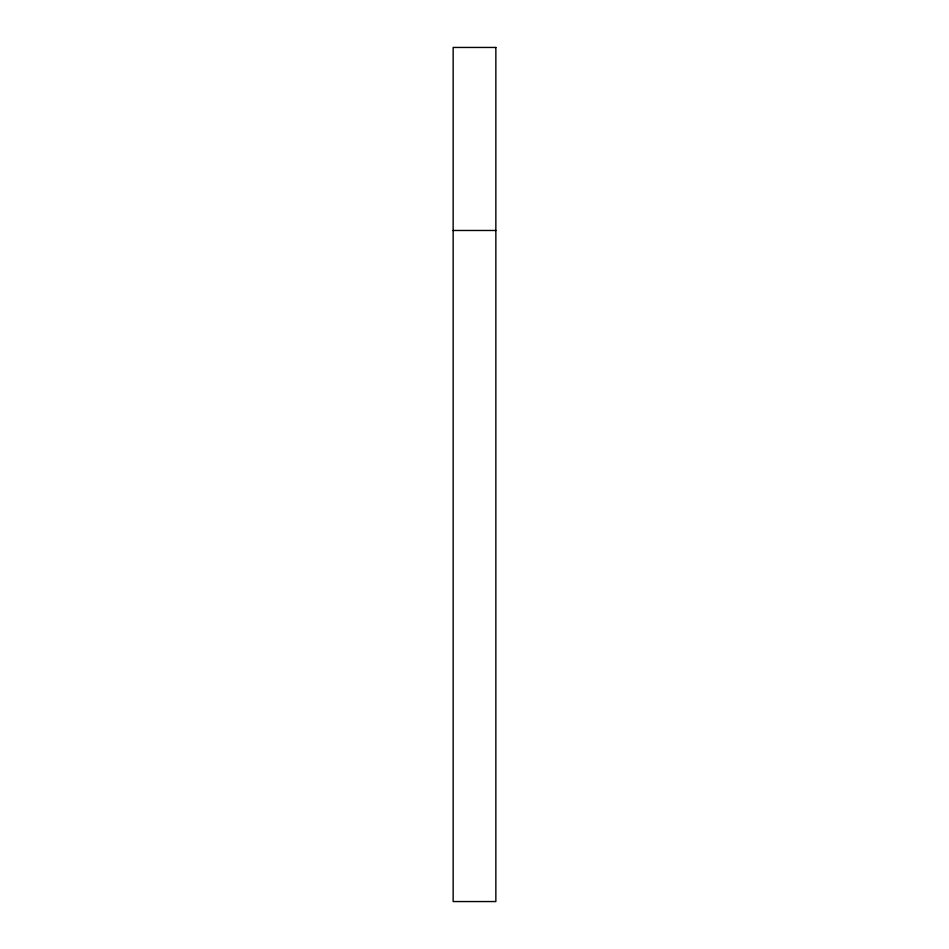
<?xml version="1.0" encoding="UTF-8"?>
<svg xmlns="http://www.w3.org/2000/svg" width="949" height="949" viewBox="0 0 949 949"><rect width="100%" height="100%" fill="white"/><g stroke="black" fill="none" stroke-linecap="round" stroke-linejoin="round"><path stroke-width="1.42" d="M453.148 230.477L495.853 230.477M495.853 47.45L453.148 47.45L453.148 901.55L495.853 901.55L495.853 47.45"/></g></svg>
